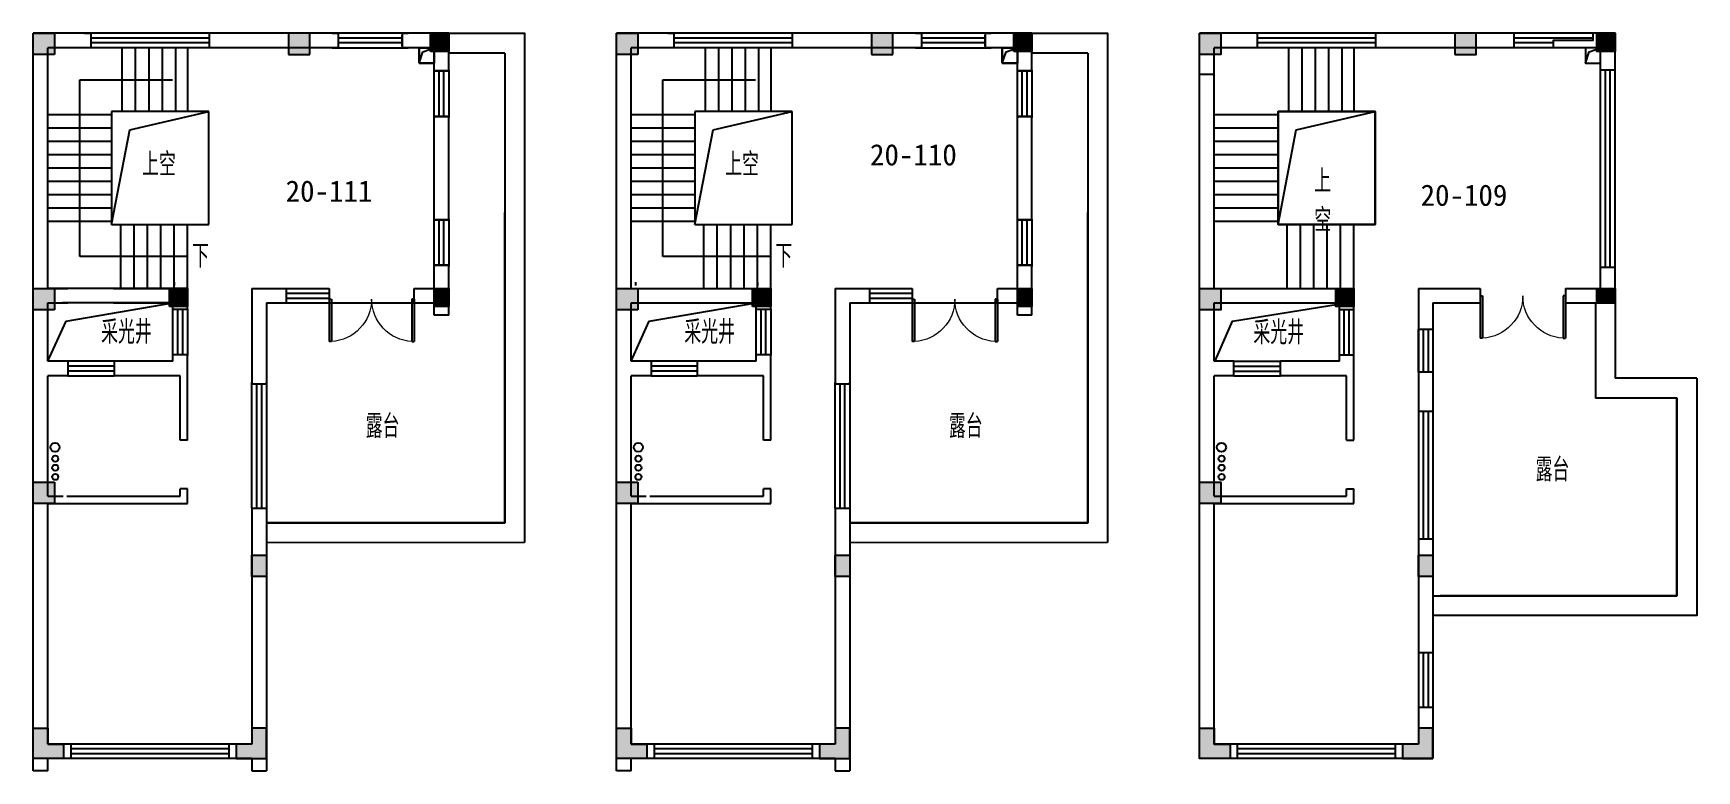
# Model space of a CAD drawing. Extents: x 296441 to 853063, y 459050 to 1117990.
# Drawn here: x 464702 to 492085, y 567807 to 579947 of the extents above; entities that cross this region are included whole.
import ezdxf
from ezdxf.enums import TextEntityAlignment as Align

# ---------------------------------------------------------------- set-up
doc = ezdxf.new("R2010")
doc.units = 0
doc.header["$LTSCALE"] = 1000
doc.linetypes.add('E1-FL02$0$HIDDEN2', pattern=[4.7625, 3.175, -1.5875])
for name, color, linetype in [('0-COL', 50, 'Continuous'), ('0-COL-H1', 170, 'Continuous'), ('0-COL-TZ', 220, 'Continuous'), ('C1-PLAN-FL03-P$0$A-ANNO-IDEN', 2, 'Continuous'), ('dianti-BM01$0$A-HRAL', 5, 'Continuous'), ('DIM_SYMB', 3, 'Continuous'), ('DZ-3-PLAN-FL03$0$H-FL02-GN$0$A-OVLK', 140, 'Continuous'), ('DZ-3-TEXT-FL01$0$A-ROOM-IDEN', 4, 'Continuous'), ('DZ-TEXT-FL01$0$A-ROOM-IDEN', 4, 'Continuous'), ('E1-BS01-18-19$0$A-OVLK', 140, 'Continuous'), ('E1-FL02$0$A-HOLE', 211, 'Continuous'), ('E1-FL02$0$A-OVLK', 140, 'Continuous'), ('E1-FL02$0$A-STRS', 4, 'Continuous'), ('E1-FL03$0$A-HOLE', 211, 'Continuous'), ('E1-FL03$0$A-OVLK', 140, 'Continuous'), ('E1-FL03$0$A-SECT-WOOD', 17, 'Continuous'), ('E1-FL03$0$A-STRS', 4, 'Continuous'), ('E2-E3-FL01$0$E1-FL01$0$A-FLOR', 23, 'Continuous'), ('E2-E3-FL02$0$E1-FL02$0$A-OVLK', 140, 'Continuous'), ('E2-E3-FL03$0$E1-FL03$0$A-HOLE', 211, 'Continuous'), ('E2-E3-FL03$0$E1-FL03$0$A-OVLK', 140, 'Continuous'), ('E2-E3-FL03$0$E1-FL03$0$AUDIT_I_171201172723-9', 4, 'Continuous'), ('E4-FL03$0$A-OVLK', 140, 'Continuous'), ('E4-FL03$0$A-WALL', 1, 'Continuous'), ('E4-FL03$0$AUDIT_I_171201172723-2', 140, 'Continuous'), ('E4-FL03$0$AUDIT_I_171201172723-4', 1, 'Continuous'), ('E4-FL03$0$AUDIT_I_171201172723-9', 4, 'Continuous'), ('huachuangN$0$A-SECT-STONE', 42, 'Continuous'), ('huachuangN$0$A-WALL', 1, 'Continuous'), ('menchuangtao1$0$A-WALL', 1, 'Continuous'), ('WALL', 242, 'Continuous'), ('ZT2_分格--轮廓-------LM、DY', 80, 'Continuous')]:
    doc.layers.add(name, color=color, linetype=linetype)
doc.layers.add('E1-BS01-18-19$0$ENTR-DETL-P$0$A-ANNO-NPLT', color=215, linetype='Continuous', plot=False)
doc.styles.add('C1-PLAN-FL03-P$0$GOA_03_黑体_1.00', font='simhei.ttf')
doc.styles.get("Standard").update_dxf_attribs({"font": 'gbenor.shx', "bigfont": 'gbcbig.shx'})

# ---------------------------------------------------------------- blocks, each defined once
blk = doc.blocks.new('C1-PLAN-FL03-P$0$GOA_A-roomnumber1')
blk = doc.blocks.new('E2-E3-FL03$0$E1-FL03$0$1400-door')
for p, q in [((0, 0), (0, -700)), ((0, 0), (38, 0)), ((38, 0), (38, -700)), ((1363, 0), (1363, -700)), ((1400, 0), (1363, 0)), ((1400, 0), (1400, -700)), ((38, -700), (0, -700)), ((1363, -700), (1400, -700))]:
    blk.add_line(p, q)
at = {"lineweight": 13}
for centre, start, end in [((-1, 0), 273.1434, 359.9695), ((1401, 0), 180.0305, 266.8566)]:
    blk.add_arc(centre, 701, start, end, dxfattribs=at)
blk = doc.blocks.new('A$C33D70455')
at = {"color": 2}
for p, q in [((6600, 11700), (7845, 11700)), ((4630, 7500), (4630, 7260)), ((2233, 5000), (2180, 5000)), ((2233, 4200), (2180, 4200)), ((7845, 3315), (3600, 3314)), ((380, -240), (0, -240)), ((3360, -240), (2980, -240))]:
    blk.add_line(p, q, dxfattribs=at)
at = {"layer": '0-COL', "color": 2}
for p, q in [((-240, 11350), (-240, 11700)), ((-240, 11700), (110, 11700)), ((110, 11700), (110, 11350)), ((3960, 11700), (3960, 11350)), ((4310, 11700), (3960, 11700)), ((4310, 11350), (4310, 11700)), ((110, 11350), (-240, 11350)), ((3960, 11350), (4310, 11350)), ((-240, 7150), (-240, 7500)), ((-240, 7500), (110, 7500)), ((110, 7500), (110, 7150)), ((2000, 7200), (2000, 7500)), ((2000, 7500), (2300, 7500)), ((2300, 7500), (2300, 7200)), ((110, 7150), (-240, 7150)), ((2300, 7200), (2000, 7200)), ((-240, 3960), (-240, 4310)), ((-240, 4310), (110, 4310)), ((110, 4310), (110, 3960)), ((110, 3960), (-240, 3960)), ((-240, 260), (0, 260)), ((-240, -240), (-240, 260)), ((0, 260), (0, 0)), ((3600, 260), (3360, 260)), ((3360, 260), (3360, 0)), ((3600, -240), (3600, 260)), ((260, -240), (-240, -240)), ((0, 0), (260, 0)), ((260, 0), (260, -240)), ((3100, 0), (3100, -240)), ((3360, 0), (3100, 0)), ((3100, -240), (3600, -240))]:
    blk.add_line(p, q, dxfattribs=at)
at = {"layer": '0-COL-H1', "color": 2}
for points in [[(110, 11350), (110, 11700), (-240, 11350), (-240, 11700)], [(4310, 11700), (4310, 11350), (3960, 11700), (3960, 11350)], [(110, 7150), (110, 7500), (-240, 7150), (-240, 7500)], [(2300, 7200), (2300, 7500), (2000, 7200), (2000, 7500)], [(110, 3960), (110, 4310), (-240, 3960), (-240, 4310)], [(0, 260), (-240, 260), (0, 0), (-240, -240)], [(3360, 260), (3600, 260), (3360, 0), (3600, -240)], [(0, 0), (-240, -240), (260, 0), (260, -240)], [(3360, 0), (3600, -240), (3100, 0), (3100, -240)]]:
    blk.add_solid(points, dxfattribs=at)
at = {"layer": '0-COL-TZ', "color": 2}
for p, q in [((6300, 11400), (6300, 11700)), ((6300, 11700), (6600, 11700)), ((6600, 11700), (6600, 11400)), ((6600, 11400), (6300, 11400)), ((6360, 7200, 0), (6360, 7500, 0)), ((6360, 7500, 0), (6600, 7500, 0)), ((6600, 7500, 0), (6600, 7200, 0)), ((6600, 7200, 0), (6360, 7200, 0)), ((3360, 2760, 0), (3360, 3110, 0)), ((3360, 3110, 0), (3600, 3110, 0)), ((3600, 3110, 0), (3600, 2760, 0)), ((3600, 2760, 0), (3360, 2760, 0))]:
    blk.add_line(p, q, dxfattribs=at)
for points in [[(6600, 11400), (6600, 11700), (6300, 11400), (6300, 11700)], [(6600, 7200, 0), (6600, 7500, 0), (6360, 7200, 0), (6360, 7500, 0)], [(3600, 2760, 0), (3600, 3110, 0), (3360, 2760, 0), (3360, 3110, 0)]]:
    blk.add_solid(points, dxfattribs=at)
at = {"layer": 'dianti-BM01$0$A-HRAL', "color": 2}
blk.add_line((2080, 7600), (2080, 7550), dxfattribs=at)
at = {"layer": 'DIM_SYMB', "color": 2}
for p, q in [((525, 10935), (1750, 10935)), ((525, 8025), (525, 10935)), ((1750, 10935), (2050, 10935)), ((2300, 8025), (525, 8025))]:
    blk.add_line(p, q, dxfattribs=at)
at = {"layer": 'DZ-3-PLAN-FL03$0$H-FL02-GN$0$A-OVLK', "color": 2}
for points in [[(7845, 11700), (7845, 11700), (7845, 3315)], [(3600, 3640), (7520, 3640), (7520, 8750), (7520, 8750)]]:
    blk.add_lwpolyline(points, dxfattribs=at)
at = {"layer": 'E1-BS01-18-19$0$ENTR-DETL-P$0$A-ANNO-NPLT', "color": 2}
for centre, radius in [((119, 4883), 75), ((121, 4697), 50), ((121, 4547), 50), ((121, 4397), 50)]:
    blk.add_circle(centre, radius, dxfattribs=at)
at = {"layer": 'E1-FL02$0$A-HOLE', "color": 2, "linetype": 'E1-FL02$0$HIDDEN2'}
for p, q in [((6110, 11460), (6360, 11460)), ((6110, 11210), (6110, 11460)), ((6110, 11210), (6173, 11397)), ((6173, 11397), (6360, 11460)), ((6360, 11460), (6360, 11210)), ((6360, 11210), (6110, 11210))]:
    blk.add_line(p, q, dxfattribs=at)
at = {"layer": 'E1-FL02$0$A-OVLK', "color": 2}
for p, q in [((5830, 11700), (4780, 11700)), ((5830, 11620), (4780, 11620)), ((5830, 11540), (4780, 11540)), ((4780, 11460), (5830, 11460)), ((6360, 10330), (6360, 11080)), ((6440, 10330), (6440, 11080)), ((6520, 10330), (6520, 11080)), ((6600, 11090), (6600, 10320)), ((6360, 7880), (6360, 8630)), ((6440, 7880), (6440, 8630)), ((6520, 7880), (6520, 8630)), ((6600, 8640), (6600, 7870)), ((2060, 6405), (2060, 7155)), ((2140, 6405), (2140, 7155)), ((2220, 6405), (2220, 7155)), ((2300, 7165), (2300, 6395)), ((1090, 6300), (330, 6300)), ((1090, 6220), (330, 6220)), ((1090, 6140), (330, 6140)), ((330, 6060), (1090, 6060)), ((3360, 3880), (3360, 5930)), ((3440, 3880), (3440, 5930)), ((3520, 3880), (3520, 5930)), ((3600, 5940), (3600, 3880))]:
    blk.add_line(p, q, dxfattribs=at)
at = {"layer": 'E1-FL02$0$A-STRS', "color": 2, "ltscale": 0.1}
for p, q in [((1200, 7500), (1200, 8550)), ((1420, 7500), (1420, 8550)), ((1640, 7500), (1640, 8550)), ((1860, 7500), (1860, 8550)), ((2080, 7500), (2080, 8550))]:
    blk.add_line(p, q, dxfattribs=at)
at = {"layer": 'E1-FL03$0$A-HOLE', "color": 2, "linetype": 'ByBlock'}
for p, q in [((1050, 10410), (1050, 8550)), ((2650, 10410), (1050, 10410)), ((1350, 10110), (2650, 10410)), ((2650, 8550), (2650, 10410)), ((1050, 8550), (1350, 10110)), ((1050, 8550), (2650, 8550))]:
    blk.add_line(p, q, dxfattribs=at)
at = {"layer": 'E1-FL03$0$A-HOLE', "color": 2}
for p, q in [((300, 6960), (2060, 7260)), ((0, 6300), (300, 6960))]:
    blk.add_line(p, q, dxfattribs=at)
at = {"layer": 'E1-FL03$0$A-OVLK', "color": 2}
for p, q in [((2655, 11700), (705, 11700)), ((2655, 11620), (705, 11620)), ((2655, 11540), (705, 11540)), ((2655, 11460), (705, 11460))]:
    blk.add_line(p, q, dxfattribs=at)
at = {"layer": 'E1-FL03$0$A-SECT-WOOD', "color": 2}
for p, q in [((605, 11700), (705, 11700)), ((2755, 11700), (2655, 11700)), ((380, -240), (20, -240))]:
    blk.add_line(p, q, dxfattribs=at)
at = {"layer": 'E1-FL03$0$A-STRS', "color": 2, "ltscale": 0.1}
for p, q in [((1220, 11460), (1220, 10410)), ((1440, 11460), (1440, 10410)), ((1660, 11460), (1660, 10410)), ((1880, 11460), (1880, 10410)), ((2100, 11460), (2100, 10410)), ((2300, 11460), (2300, 10410)), ((1050, 10360), (0, 10360)), ((1050, 10140), (0, 10140)), ((1050, 9920), (0, 9920)), ((1050, 9700), (0, 9700)), ((1050, 9480), (0, 9480)), ((1050, 9260), (0, 9260)), ((1050, 9040), (0, 9040)), ((1050, 8820), (0, 8820)), ((1050, 8600), (0, 8600)), ((2300, 7500), (2300, 8550))]:
    blk.add_line(p, q, dxfattribs=at)
at = {"layer": 'E2-E3-FL01$0$E1-FL01$0$A-FLOR', "color": 2}
blk.add_line((4630, 7260), (6030, 7260), dxfattribs=at)
at = {"layer": 'E2-E3-FL02$0$E1-FL02$0$A-OVLK', "color": 2}
for p, q in [((3930, 7500), (4630, 7500)), ((3930, 7420), (4630, 7420)), ((3930, 7340), (4630, 7340)), ((3930, 7260), (4630, 7260))]:
    blk.add_line(p, q, dxfattribs=at)
at = {"layer": 'E2-E3-FL03$0$E1-FL03$0$A-OVLK', "color": 2}
blk.add_line((7520, 11375), (6600, 11375), dxfattribs=at)
blk.add_lwpolyline([(7520, 11375), (7520, 3640), (3620, 3640)], dxfattribs=at)
at = {"layer": 'E4-FL03$0$AUDIT_I_171201172723-2', "color": 2}
for p, q in [((2980, 0), (380, 0)), ((2980, 0), (380, 0)), ((2980, -80), (380, -80)), ((2980, -160), (380, -160)), ((2980, -240), (380, -240))]:
    blk.add_line(p, q, dxfattribs=at)
at = {"layer": 'huachuangN$0$A-SECT-STONE', "color": 2}
blk.add_line((5830, 11490), (5830, 11670), dxfattribs=at)
at = {"layer": 'huachuangN$0$A-WALL', "color": 2}
for p, q in [((4680, 11700), (4780, 11700)), ((4780, 11700), (4780, 11460)), ((5830, 11700), (5930, 11700)), ((5830, 11700), (5830, 11460)), ((4680, 11460), (4780, 11460)), ((5830, 11460), (5930, 11460))]:
    blk.add_line(p, q, dxfattribs=at)
at = {"layer": 'menchuangtao1$0$A-WALL', "color": 2}
for p, q in [((6360, 11080), (6360, 11100)), ((6360, 11080), (6600, 11080)), ((6600, 11080), (6600, 11100)), ((6360, 10330), (6360, 10310)), ((6360, 10330), (6600, 10330)), ((6600, 10330), (6600, 10310)), ((6360, 8630), (6360, 8650)), ((6360, 8630), (6600, 8630)), ((6600, 8630), (6600, 8650)), ((6360, 7880), (6360, 7860)), ((6360, 7880), (6600, 7880)), ((6600, 7880), (6600, 7860)), ((3360, 5930), (3360, 5950)), ((3360, 5930), (3600, 5930)), ((3600, 5930), (3600, 5950)), ((3360, 3880), (3360, 3860)), ((3360, 3880), (3600, 3880)), ((3600, 3880), (3600, 3860))]:
    blk.add_line(p, q, dxfattribs=at)
at = {"layer": 'WALL', "color": 2}
for p, q in [((705, 11700), (-240, 11700)), ((-240, 7380), (-240, 11700)), ((705, 11700), (705, 11460)), ((2655, 11700), (2655, 11460)), ((4780, 11700), (2655, 11700)), ((4780, 11700), (4780, 11460)), ((5830, 11700), (5830, 11460)), ((6600, 11700), (5830, 11700)), ((6600, 11080), (6600, 11700)), ((705, 11460), (0, 11460)), ((0, 7500), (0, 11460)), ((4780, 11460), (2655, 11460)), ((6360, 11460), (5830, 11460)), ((6110, 11460), (6110, 11210)), ((6360, 11080), (6360, 11460)), ((6110, 11210), (6360, 11210)), ((6600, 11080), (6360, 11080)), ((6600, 10330), (6360, 10330)), ((6360, 8630), (6360, 10330)), ((6600, 8630), (6600, 10330)), ((6600, 8630), (6360, 8630)), ((6600, 7880), (6360, 7880)), ((6360, 7500), (6360, 7880)), ((6600, 7380), (6600, 7880)), ((1970, 7500), (0, 7500)), ((0, 7500), (330, 7500)), ((1080, 7500), (2300, 7500)), ((2300, 7500), (1970, 7500)), ((2300, 7155), (2300, 7500)), ((3360, 7500), (3930, 7500)), ((3360, 7500), (3360, 5940)), ((3930, 7260), (3930, 7500)), ((6030, 7260), (6030, 7500)), ((6030, 7500), (6360, 7500)), ((-240, 6180), (-240, 7380)), ((0, 6300), (0, 7260)), ((0, 7260), (330, 7260)), ((1970, 7260), (240, 7260)), ((1080, 7260), (2060, 7260)), ((2300, 7260), (1970, 7260)), ((2060, 7155), (2060, 7260)), ((2300, 7155), (2060, 7155)), ((3600, 7260), (3930, 7260)), ((3600, 7260), (3600, 5940)), ((6030, 7260), (6360, 7260)), ((6360, 7060), (6360, 7260)), ((6600, 7060), (6600, 7380)), ((6600, 7060), (6360, 7060)), ((330, 6300), (0, 6300)), ((330, 6300), (330, 6060)), ((1090, 6300), (1090, 6060)), ((2060, 6300), (1090, 6300)), ((2300, 6405), (2060, 6405)), ((2060, 6300), (2060, 6405)), ((2300, 6180), (2300, 6405)), ((-240, 5140), (-240, 6180)), ((0, 5110), (0, 6060)), ((330, 6060), (0, 6060)), ((2180, 6060), (1090, 6060)), ((2180, 5000), (2180, 6060)), ((2300, 5000), (2300, 6180)), ((-240, 4080), (-240, 5140)), ((0, 4080), (0, 5110)), ((2300, 5000), (2180, 5000)), ((2300, 4200), (2180, 4200)), ((2180, 4080), (2180, 4200)), ((2300, 3960), (2300, 4200)), ((-240, -120), (-240, 4080)), ((0, 4080), (250, 4080)), ((0, 3960), (280, 3960)), ((0, 0), (0, 3960)), ((280, 3960), (2300, 3960)), ((310, 4080), (2180, 4080)), ((3360, 3870), (3360, 0)), ((3600, 3870), (3600, -120)), ((-240, -440), (-240, -120)), ((380, 0), (0, 0)), ((0, -440), (0, -240)), ((380, 0), (380, -240)), ((2980, 0), (2980, -240)), ((3360, 0), (2980, 0)), ((3360, -240), (3360, -440)), ((3600, -120), (3600, -440)), ((0, -440), (-240, -440)), ((3360, -440), (3600, -440))]:
    blk.add_line(p, q, dxfattribs=at)
at = {"layer": 'C1-PLAN-FL03-P$0$A-ANNO-IDEN', "color": 2}
ref = blk.add_blockref('C1-PLAN-FL03-P$0$GOA_A-roomnumber1', (4543, 9373, 0), dxfattribs=dict(at, xscale=-1))
ref.add_attrib('房间编号', '20-111', dxfattribs={"layer": '0', "color": 2, "height": 350, "style": 'C1-PLAN-FL03-P$0$GOA_03_黑体_1.00'}).set_placement((4628, 8927, 0), align=Align.CENTER)
at = {"layer": 'E2-E3-FL03$0$E1-FL03$0$AUDIT_I_171201172723-9', "color": 2, "xscale": -1}
blk.add_blockref('E2-E3-FL03$0$E1-FL03$0$1400-door', (6030, 7325), dxfattribs=at)
at = {"layer": 'DZ-3-TEXT-FL01$0$A-ROOM-IDEN', "color": 2}
blk.add_text('露台', height=385.8, dxfattribs=at).set_placement((5233, 5039))
at = {"layer": 'DZ-TEXT-FL01$0$A-ROOM-IDEN', "color": 2}
for s, height, p in [('上空', 385.8, (1551, 9349)), ('下', 386, (2376, 7839)), ('采光井', 385.8, (877, 6589))]:
    blk.add_text(s, height=height, dxfattribs=at).set_placement(p)
blk = doc.blocks.new('A$C1FCE6A1C')
at = {"color": 2}
for p, q in [((3240, 11700), (4485, 11700)), ((1270, 7500), (1270, 7260)), ((-1127, 5000), (-1180, 5000)), ((-1127, 4200), (-1180, 4200)), ((4485, 3315), (240, 3314)), ((-2980, -240), (-3360, -240)), ((0, -240), (-380, -240))]:
    blk.add_line(p, q, dxfattribs=at)
at = {"layer": '0-COL', "color": 2}
for p, q in [((-3600, 11350), (-3600, 11700)), ((-3600, 11700), (-3250, 11700)), ((-3250, 11700), (-3250, 11350)), ((600, 11700), (600, 11350)), ((950, 11700), (600, 11700)), ((950, 11350), (950, 11700)), ((-3250, 11350), (-3600, 11350)), ((600, 11350), (950, 11350)), ((-3600, 7150), (-3600, 7500)), ((-3600, 7500), (-3250, 7500)), ((-3250, 7500), (-3250, 7150)), ((-1360, 7200), (-1360, 7500)), ((-1360, 7500), (-1060, 7500)), ((-1060, 7500), (-1060, 7200)), ((-3250, 7150), (-3600, 7150)), ((-1060, 7200), (-1360, 7200)), ((-3600, 3960), (-3600, 4310)), ((-3600, 4310), (-3250, 4310)), ((-3250, 4310), (-3250, 3960)), ((-3250, 3960), (-3600, 3960)), ((-3600, 260), (-3360, 260)), ((-3600, -240), (-3600, 260)), ((-3360, 260), (-3360, 0)), ((-3360, 0), (-3100, 0)), ((-3100, 0), (-3100, -240)), ((-260, 0), (-260, -240)), ((0, 0), (-260, 0)), ((240, 260), (0, 260)), ((0, 260), (0, 0)), ((240, -240), (240, 260)), ((-3100, -240), (-3600, -240)), ((-260, -240), (240, -240))]:
    blk.add_line(p, q, dxfattribs=at)
at = {"layer": '0-COL-H1', "color": 2}
for points in [[(-3250, 11350), (-3250, 11700), (-3600, 11350), (-3600, 11700)], [(950, 11700), (950, 11350), (600, 11700), (600, 11350)], [(-3250, 7150), (-3250, 7500), (-3600, 7150), (-3600, 7500)], [(-1060, 7200), (-1060, 7500), (-1360, 7200), (-1360, 7500)], [(-3250, 3960), (-3250, 4310), (-3600, 3960), (-3600, 4310)], [(-3360, 260), (-3600, 260), (-3360, 0), (-3600, -240)], [(-3360, 0), (-3600, -240), (-3100, 0), (-3100, -240)], [(0, 0), (240, -240), (-260, 0), (-260, -240)], [(0, 260), (240, 260), (0, 0), (240, -240)]]:
    blk.add_solid(points, dxfattribs=at)
at = {"layer": '0-COL-TZ', "color": 2}
for p, q in [((2940, 11400), (2940, 11700)), ((2940, 11700), (3240, 11700)), ((3240, 11700), (3240, 11400)), ((3240, 11400), (2940, 11400)), ((3000, 7200, 0), (3000, 7500, 0)), ((3000, 7500, 0), (3240, 7500, 0)), ((3240, 7500, 0), (3240, 7200, 0)), ((3240, 7200, 0), (3000, 7200, 0)), ((0, 2760, 0), (0, 3110, 0)), ((0, 3110, 0), (240, 3110, 0)), ((240, 3110, 0), (240, 2760, 0)), ((240, 2760, 0), (0, 2760, 0))]:
    blk.add_line(p, q, dxfattribs=at)
for points in [[(3240, 11400), (3240, 11700), (2940, 11400), (2940, 11700)], [(3240, 7200, 0), (3240, 7500, 0), (3000, 7200, 0), (3000, 7500, 0)], [(240, 2760, 0), (240, 3110, 0), (0, 2760, 0), (0, 3110, 0)]]:
    blk.add_solid(points, dxfattribs=at)
at = {"layer": 'dianti-BM01$0$A-HRAL', "color": 2}
for p, q in [((-3280, 7550), (-3280, 7600)), ((-1280, 7600), (-1280, 7550))]:
    blk.add_line(p, q, dxfattribs=at)
at = {"layer": 'DIM_SYMB', "color": 2}
for p, q in [((-2835, 10935), (-1610, 10935)), ((-2835, 8025), (-2835, 10935)), ((-1610, 10935), (-1310, 10935)), ((-1060, 8025), (-2835, 8025))]:
    blk.add_line(p, q, dxfattribs=at)
at = {"layer": 'DZ-3-PLAN-FL03$0$H-FL02-GN$0$A-OVLK', "color": 2}
for points in [[(4485, 11700), (4485, 11700), (4485, 3315)], [(240, 3640), (4160, 3640), (4160, 8750), (4160, 8750)]]:
    blk.add_lwpolyline(points, dxfattribs=at)
at = {"layer": 'E1-BS01-18-19$0$ENTR-DETL-P$0$A-ANNO-NPLT', "color": 2}
for centre, radius in [((-3241, 4883), 75), ((-3239, 4697), 50), ((-3239, 4547), 50), ((-3239, 4397), 50)]:
    blk.add_circle(centre, radius, dxfattribs=at)
at = {"layer": 'E1-FL02$0$A-HOLE', "color": 2, "linetype": 'E1-FL02$0$HIDDEN2'}
for p, q in [((2750, 11460), (3000, 11460)), ((2750, 11210), (2750, 11460)), ((2750, 11210), (2813, 11397)), ((2813, 11397), (3000, 11460)), ((3000, 11460), (3000, 11210)), ((3000, 11210), (2750, 11210))]:
    blk.add_line(p, q, dxfattribs=at)
at = {"layer": 'E1-FL02$0$A-OVLK', "color": 2}
for p, q in [((2470, 11700), (1420, 11700)), ((2470, 11620), (1420, 11620)), ((2470, 11540), (1420, 11540)), ((1420, 11460), (2470, 11460)), ((3000, 10330), (3000, 11080)), ((3080, 10330), (3080, 11080)), ((3160, 10330), (3160, 11080)), ((3240, 11090), (3240, 10320)), ((3000, 7880), (3000, 8630)), ((3080, 7880), (3080, 8630)), ((3160, 7880), (3160, 8630)), ((3240, 8640), (3240, 7870)), ((-1300, 6405), (-1300, 7155)), ((-1220, 6405), (-1220, 7155)), ((-1140, 6405), (-1140, 7155)), ((-1060, 7165), (-1060, 6395)), ((-2270, 6300), (-3030, 6300)), ((-2270, 6220), (-3030, 6220)), ((-2270, 6140), (-3030, 6140)), ((-3030, 6060), (-2270, 6060)), ((0, 3880), (0, 5930)), ((80, 3880), (80, 5930)), ((160, 3880), (160, 5930)), ((240, 5940), (240, 3880))]:
    blk.add_line(p, q, dxfattribs=at)
at = {"layer": 'E1-FL02$0$A-STRS', "color": 2, "ltscale": 0.1}
for p, q in [((-2160, 7500), (-2160, 8550)), ((-1940, 7500), (-1940, 8550)), ((-1720, 7500), (-1720, 8550)), ((-1500, 7500), (-1500, 8550)), ((-1280, 7500), (-1280, 8550))]:
    blk.add_line(p, q, dxfattribs=at)
at = {"layer": 'E1-FL03$0$A-HOLE', "color": 2, "linetype": 'ByBlock'}
for p, q in [((-2310, 10410), (-2310, 8550)), ((-710, 10410), (-2310, 10410)), ((-2010, 10110), (-710, 10410)), ((-710, 8550), (-710, 10410)), ((-2310, 8550), (-2010, 10110)), ((-2310, 8550), (-710, 8550))]:
    blk.add_line(p, q, dxfattribs=at)
at = {"layer": 'E1-FL03$0$A-HOLE', "color": 2}
for p, q in [((-3060, 6960), (-1300, 7260)), ((-3360, 6300), (-3060, 6960))]:
    blk.add_line(p, q, dxfattribs=at)
at = {"layer": 'E1-FL03$0$A-OVLK', "color": 2}
for p, q in [((-705, 11700), (-2655, 11700)), ((-705, 11620), (-2655, 11620)), ((-705, 11540), (-2655, 11540)), ((-705, 11460), (-2655, 11460))]:
    blk.add_line(p, q, dxfattribs=at)
at = {"layer": 'E1-FL03$0$A-SECT-WOOD', "color": 2}
for p, q in [((-2755, 11700), (-2655, 11700)), ((-605, 11700), (-705, 11700)), ((-2980, -240), (-3340, -240))]:
    blk.add_line(p, q, dxfattribs=at)
at = {"layer": 'E1-FL03$0$A-STRS', "color": 2, "ltscale": 0.1}
for p, q in [((-2140, 11460), (-2140, 10410)), ((-1920, 11460), (-1920, 10410)), ((-1700, 11460), (-1700, 10410)), ((-1480, 11460), (-1480, 10410)), ((-1260, 11460), (-1260, 10410)), ((-1060, 11460), (-1060, 10410)), ((-2310, 10360), (-3360, 10360)), ((-2310, 10140), (-3360, 10140)), ((-2310, 9920), (-3360, 9920)), ((-2310, 9700), (-3360, 9700)), ((-2310, 9480), (-3360, 9480)), ((-2310, 9260), (-3360, 9260)), ((-2310, 9040), (-3360, 9040)), ((-2310, 8820), (-3360, 8820)), ((-2310, 8600), (-3360, 8600)), ((-1060, 7500), (-1060, 8550))]:
    blk.add_line(p, q, dxfattribs=at)
at = {"layer": 'E2-E3-FL01$0$E1-FL01$0$A-FLOR', "color": 2}
blk.add_line((1270, 7260), (2670, 7260), dxfattribs=at)
at = {"layer": 'E2-E3-FL02$0$E1-FL02$0$A-OVLK', "color": 2}
for p, q in [((570, 7500), (1270, 7500)), ((570, 7420), (1270, 7420)), ((570, 7340), (1270, 7340)), ((570, 7260), (1270, 7260))]:
    blk.add_line(p, q, dxfattribs=at)
at = {"layer": 'E2-E3-FL03$0$E1-FL03$0$A-OVLK', "color": 2}
blk.add_line((4160, 11375), (3240, 11375), dxfattribs=at)
blk.add_lwpolyline([(4160, 11375), (4160, 3640), (260, 3640)], dxfattribs=at)
at = {"layer": 'E4-FL03$0$AUDIT_I_171201172723-2', "color": 2}
for p, q in [((-380, 0), (-2980, 0)), ((-380, 0), (-2980, 0)), ((-380, -80), (-2980, -80)), ((-380, -160), (-2980, -160)), ((-380, -240), (-2980, -240))]:
    blk.add_line(p, q, dxfattribs=at)
at = {"layer": 'huachuangN$0$A-SECT-STONE', "color": 2}
blk.add_line((2470, 11490), (2470, 11670), dxfattribs=at)
at = {"layer": 'huachuangN$0$A-WALL', "color": 2}
for p, q in [((1320, 11700), (1420, 11700)), ((1420, 11700), (1420, 11460)), ((2470, 11700), (2570, 11700)), ((2470, 11700), (2470, 11460)), ((1320, 11460), (1420, 11460)), ((2470, 11460), (2570, 11460))]:
    blk.add_line(p, q, dxfattribs=at)
at = {"layer": 'menchuangtao1$0$A-WALL', "color": 2}
for p, q in [((3000, 11080), (3000, 11100)), ((3000, 11080), (3240, 11080)), ((3240, 11080), (3240, 11100)), ((3000, 10330), (3000, 10310)), ((3000, 10330), (3240, 10330)), ((3240, 10330), (3240, 10310)), ((3000, 8630), (3000, 8650)), ((3000, 8630), (3240, 8630)), ((3240, 8630), (3240, 8650)), ((3000, 7880), (3000, 7860)), ((3000, 7880), (3240, 7880)), ((3240, 7880), (3240, 7860)), ((0, 5930), (0, 5950)), ((0, 5930), (240, 5930)), ((240, 5930), (240, 5950)), ((0, 3880), (0, 3860)), ((0, 3880), (240, 3880)), ((240, 3880), (240, 3860))]:
    blk.add_line(p, q, dxfattribs=at)
at = {"layer": 'WALL', "color": 2}
for p, q in [((-2655, 11700), (-3600, 11700)), ((-3600, 7380), (-3600, 11700)), ((-2655, 11700), (-2655, 11460)), ((-705, 11700), (-705, 11460)), ((1420, 11700), (-705, 11700)), ((1420, 11700), (1420, 11460)), ((2470, 11700), (2470, 11460)), ((3240, 11700), (2470, 11700)), ((3240, 11080), (3240, 11700)), ((-2655, 11460), (-3360, 11460)), ((-3360, 7500), (-3360, 11460)), ((1420, 11460), (-705, 11460)), ((3000, 11460), (2470, 11460)), ((2750, 11460), (2750, 11210)), ((3000, 11080), (3000, 11460)), ((2750, 11210), (3000, 11210)), ((3240, 11080), (3000, 11080)), ((3240, 10330), (3000, 10330)), ((3000, 8630), (3000, 10330)), ((3240, 8630), (3240, 10330)), ((3240, 8630), (3000, 8630)), ((3240, 7880), (3000, 7880)), ((3000, 7500), (3000, 7880)), ((3240, 7380), (3240, 7880)), ((-3360, 7500), (-3030, 7500)), ((-3030, 7500), (-1060, 7500)), ((-1060, 7155), (-1060, 7500)), ((0, 7500), (570, 7500)), ((0, 7500), (0, 5940)), ((570, 7260), (570, 7500)), ((2670, 7260), (2670, 7500)), ((2670, 7500), (3000, 7500)), ((-3600, 6180), (-3600, 7380)), ((-3360, 6300), (-3360, 7260)), ((-3360, 7260), (-3030, 7260)), ((-3030, 7260), (-1300, 7260)), ((-1300, 7155), (-1300, 7260)), ((-1060, 7155), (-1300, 7155)), ((240, 7260), (570, 7260)), ((240, 7260), (240, 5940)), ((2670, 7260), (3000, 7260)), ((3000, 7060), (3000, 7260)), ((3240, 7060), (3240, 7380)), ((3240, 7060), (3000, 7060)), ((-3030, 6300), (-3360, 6300)), ((-3030, 6300), (-3030, 6060)), ((-2270, 6300), (-2270, 6060)), ((-1300, 6300), (-2270, 6300)), ((-1060, 6405), (-1300, 6405)), ((-1300, 6300), (-1300, 6405)), ((-1060, 6180), (-1060, 6405)), ((-3600, 5140), (-3600, 6180)), ((-3360, 5110), (-3360, 6060)), ((-3030, 6060), (-3360, 6060)), ((-1180, 6060), (-2270, 6060)), ((-1180, 5000), (-1180, 6060)), ((-1060, 5000), (-1060, 6180)), ((-3600, 4080), (-3600, 5140)), ((-3360, 4080), (-3360, 5110)), ((-1060, 5000), (-1180, 5000)), ((-1060, 4200), (-1180, 4200)), ((-1180, 4080), (-1180, 4200)), ((-1060, 3960), (-1060, 4200)), ((-3600, -120), (-3600, 4080)), ((-3360, 4080), (-3110, 4080)), ((-3360, 3960), (-3080, 3960)), ((-3360, 0), (-3360, 3960)), ((-3080, 3960), (-1060, 3960)), ((-3050, 4080), (-1180, 4080)), ((0, 3870), (0, 0)), ((240, 3870), (240, -120)), ((-3600, -440), (-3600, -120)), ((-2980, 0), (-3360, 0)), ((-3360, -440), (-3360, -240)), ((-2980, 0), (-2980, -240)), ((-380, 0), (-380, -240)), ((0, 0), (-380, 0)), ((0, -240), (0, -440)), ((240, -120), (240, -440)), ((-3360, -440), (-3600, -440)), ((0, -440), (240, -440))]:
    blk.add_line(p, q, dxfattribs=at)
at = {"layer": 'C1-PLAN-FL03-P$0$A-ANNO-IDEN', "color": 2}
ref = blk.add_blockref('C1-PLAN-FL03-P$0$GOA_A-roomnumber1', (1281, 9971, 0), dxfattribs=dict(at, xscale=-1))
ref.add_attrib('房间编号', '20-110', dxfattribs={"layer": '0', "color": 2, "height": 350, "style": 'C1-PLAN-FL03-P$0$GOA_03_黑体_1.00'}).set_placement((1288, 9525, 0), align=Align.CENTER)
at = {"layer": 'E2-E3-FL03$0$E1-FL03$0$AUDIT_I_171201172723-9', "color": 2, "xscale": -1}
blk.add_blockref('E2-E3-FL03$0$E1-FL03$0$1400-door', (2670, 7325), dxfattribs=at)
at = {"layer": 'DZ-3-TEXT-FL01$0$A-ROOM-IDEN', "color": 2}
blk.add_text('露台', height=385.8, dxfattribs=at).set_placement((1873, 5039))
at = {"layer": 'DZ-TEXT-FL01$0$A-ROOM-IDEN', "color": 2}
for s, height, p in [('上空', 385.8, (-1809, 9349)), ('下', 386, (-984, 7839)), ('采光井', 385.8, (-2483, 6589))]:
    blk.add_text(s, height=height, dxfattribs=at).set_placement(p)
blk = doc.blocks.new('E4-FL03$0$1400-door')
for p, q in [((0, 0), (0, -700)), ((0, 0), (38, 0)), ((38, 0), (38, -700)), ((1363, 0), (1363, -700)), ((1400, 0), (1363, 0)), ((1400, 0), (1400, -700)), ((38, -700), (0, -700)), ((1363, -700), (1400, -700))]:
    blk.add_line(p, q)
at = {"lineweight": 13}
for centre, start, end in [((-1, 0), 273.1434, 359.9695), ((1401, 0), 180.0305, 266.8566)]:
    blk.add_arc(centre, 701, start, end, dxfattribs=at)
blk = doc.blocks.new('A$C207C1001')
at = {"color": 2}
blk.add_line((2915, 7260, 0), (2915, 5695, 0), dxfattribs=at)
at = {"layer": '0-COL-H1', "color": 2}
for p, q in [((-3360, 11021), (-3600, 11021)), ((240, 260), (0, 260)), ((0, 260), (0, 0)), ((240, 260), (0, 260)), ((0, 260), (0, 0)), ((240, -240), (240, 260)), ((240, -240), (240, 260)), ((-260, 0), (-260, -240)), ((0, 0), (-260, 0)), ((-260, 0), (-260, -240)), ((0, 0), (-260, 0)), ((-260, -240), (240, -240)), ((-260, -240), (240, -240))]:
    blk.add_line(p, q, dxfattribs=at)
for points in [[(-3600, 11700), (-3250, 11700), (-3250, 11350), (-3600, 11350)], [(-3600, 11700), (-3250, 11700), (-3250, 11350), (-3600, 11350)], [(600, 11350), (950, 11350), (950, 11700), (600, 11700)], [(600, 11350), (950, 11350), (950, 11700), (600, 11700)], [(2940, 11700), (3240, 11700), (3240, 11400), (2940, 11400)], [(2940, 11700), (3240, 11700), (3240, 11400), (2940, 11400)], [(-3600, 7500), (-3250, 7500), (-3250, 7150), (-3600, 7150)], [(-3600, 7500), (-3250, 7500), (-3250, 7150), (-3600, 7150)], [(-1360, 7500), (-1060, 7500), (-1060, 7200), (-1360, 7200)], [(-1360, 7500), (-1060, 7500), (-1060, 7200), (-1360, 7200)], [(-3600, 4310), (-3250, 4310), (-3250, 3960), (-3600, 3960)], [(-3600, 4310), (-3250, 4310), (-3250, 3960), (-3600, 3960)], [(-3360, 260), (-3360, 0), (-3100, 0), (-3100, -240), (-3600, -240), (-3600, 260)], [(-3360, 260), (-3360, 0), (-3100, 0), (-3100, -240), (-3600, -240), (-3600, 260)]]:
    blk.add_lwpolyline(points, close=True, dxfattribs=at)
at = {"layer": '0-COL-H1', "color": 2, "elevation": 0}
for points in [[(3240, 7500), (3240, 7260), (2940, 7260), (2940, 7500)], [(3240, 7500), (3240, 7260), (2940, 7260), (2940, 7500)], [(0, 3110), (240, 3110), (240, 2760), (0, 2760)], [(0, 3110), (240, 3110), (240, 2760), (0, 2760)]]:
    blk.add_lwpolyline(points, close=True, dxfattribs=at)
at = {"layer": '0-COL-H1', "color": 2}
for points in [[(-3250, 11350), (-3250, 11700), (-3600, 11350), (-3600, 11700)], [(-3250, 11350), (-3250, 11700), (-3600, 11350), (-3600, 11700)], [(950, 11700), (950, 11350), (600, 11700), (600, 11350)], [(950, 11700), (950, 11350), (600, 11700), (600, 11350)], [(3240, 11400), (3240, 11700), (2940, 11400), (2940, 11700)], [(3240, 11400), (3240, 11700), (2940, 11400), (2940, 11700)], [(-3250, 7150), (-3250, 7500), (-3600, 7150), (-3600, 7500)], [(-3250, 7150), (-3250, 7500), (-3600, 7150), (-3600, 7500)], [(-1060, 7200), (-1060, 7500), (-1360, 7200), (-1360, 7500)], [(-1060, 7200), (-1060, 7500), (-1360, 7200), (-1360, 7500)], [(2940, 7260, 0), (3240, 7260, 0), (2940, 7500, 0), (3240, 7500, 0)], [(2940, 7260, 0), (3240, 7260, 0), (2940, 7500, 0), (3240, 7500, 0)], [(-3250, 3960), (-3250, 4310), (-3600, 3960), (-3600, 4310)], [(-3250, 3960), (-3250, 4310), (-3600, 3960), (-3600, 4310)], [(240, 2760, 0), (240, 3110, 0), (0, 2760, 0), (0, 3110, 0)], [(240, 2760, 0), (240, 3110, 0), (0, 2760, 0), (0, 3110, 0)], [(-3360, 260), (-3600, 260), (-3360, 0), (-3600, -240)], [(-3360, 260), (-3600, 260), (-3360, 0), (-3600, -240)], [(0, 260), (240, 260), (0, 0), (240, -240)], [(0, 260), (240, 260), (0, 0), (240, -240)], [(-3360, 0), (-3600, -240), (-3100, 0), (-3100, -240)], [(-3360, 0), (-3600, -240), (-3100, 0), (-3100, -240)], [(0, 0), (240, -240), (-260, 0), (-260, -240)], [(0, 0), (240, -240), (-260, 0), (-260, -240)]]:
    blk.add_solid(points, dxfattribs=at)
at = {"layer": 'DIM_SYMB', "color": 2}
blk.add_lwpolyline([(-1060, 8025, 0, 0, 0), (-2835, 8025, 0, 0, 0), (-2835, 10935, 0, 0, 0), (-1610, 10935, 80, 0, 0), (-1310, 10935, 0, 0, 0)], format="xyseb", dxfattribs=at)
blk.add_lwpolyline([(-1060, 8025, 0, 0, 0), (-2835, 8025, 0, 0, 0), (-2835, 10935, 0, 0, 0), (-1610, 10935, 80, 0, 0), (-1310, 10935, 0, 0, 0)], format="xyseb", dxfattribs=at)
at = {"layer": 'DZ-3-PLAN-FL03$0$H-FL02-GN$0$A-OVLK', "color": 2, "elevation": 0}
for points in [[(4582, 6020), (4582, 2115), (240, 2114)], [(240, 2441), (4257, 2441), (4257, 5695), (2915, 5695)]]:
    blk.add_lwpolyline(points, dxfattribs=at)
at = {"layer": 'E1-BS01-18-19$0$A-OVLK', "color": 2}
for p, q in [((-1300, 6395), (-1300, 7165)), ((-1220, 6405), (-1220, 7155)), ((-1140, 6405), (-1140, 7155)), ((-1060, 6395), (-1060, 7165)), ((-3040, 6300), (-2270, 6300)), ((-3040, 6300), (-2270, 6300)), ((-3040, 6220), (-2270, 6220)), ((-3040, 6140), (-2270, 6140)), ((-3040, 6060), (-2270, 6060)), ((-3040, 6060), (-2270, 6060))]:
    blk.add_line(p, q, dxfattribs=at)
at = {"layer": 'E1-BS01-18-19$0$ENTR-DETL-P$0$A-ANNO-NPLT', "color": 2}
for centre, radius in [((-3241, 4883), 75), ((-3241, 4883), 75), ((-3239, 4697), 50), ((-3239, 4697), 50), ((-3239, 4547), 50), ((-3239, 4547), 50), ((-3239, 4397), 50), ((-3239, 4397), 50)]:
    blk.add_circle(centre, radius, dxfattribs=at)
at = {"layer": 'E1-FL02$0$A-HOLE', "color": 2, "linetype": 'E1-FL02$0$HIDDEN2'}
blk.add_lwpolyline([(2750, 11210), (2813, 11397), (3000, 11460)], dxfattribs=at)
blk.add_lwpolyline([(2750, 11210), (2813, 11397), (3000, 11460)], dxfattribs=at)
at = {"layer": 'E1-FL02$0$A-OVLK', "color": 2}
for p, q in [((0, 6122), (0, 6822)), ((240, 6822), (240, 6122))]:
    blk.add_line(p, q, dxfattribs=at)
at = {"layer": 'E1-FL02$0$A-STRS', "color": 2, "ltscale": 0.1}
for p, q in [((-2160, 7500), (-2160, 8550)), ((-2160, 7500), (-2160, 8550)), ((-1940, 7500), (-1940, 8550)), ((-1940, 7500), (-1940, 8550)), ((-1720, 7500), (-1720, 8550)), ((-1720, 7500), (-1720, 8550)), ((-1500, 7500), (-1500, 8550)), ((-1500, 7500), (-1500, 8550)), ((-1280, 7500), (-1280, 8550)), ((-1280, 7500), (-1280, 8550))]:
    blk.add_line(p, q, dxfattribs=at)
at = {"layer": 'E1-FL03$0$A-HOLE', "color": 2, "linetype": 'ByBlock'}
for points in [[(-710, 8550), (-2310, 8550), (-2310, 10410), (-710, 10410)], [(-710, 10410), (-2310, 10410), (-2310, 8550), (-710, 8550)], [(-710, 8550), (-2310, 8550), (-2310, 10410), (-710, 10410)], [(-710, 10410), (-2310, 10410), (-2310, 8550), (-710, 8550)]]:
    blk.add_lwpolyline(points, close=True, dxfattribs=at)
blk.add_lwpolyline([(-2310, 8550), (-2010, 10110), (-710, 10410)], dxfattribs=at)
blk.add_lwpolyline([(-2310, 8550), (-2010, 10110), (-710, 10410)], dxfattribs=at)
at = {"layer": 'E1-FL03$0$A-STRS', "color": 2, "ltscale": 0.1}
for p, q in [((-2140, 11460), (-2140, 10410)), ((-2140, 11460), (-2140, 10410)), ((-1920, 11460), (-1920, 10410)), ((-1920, 11460), (-1920, 10410)), ((-1700, 11460), (-1700, 10410)), ((-1700, 11460), (-1700, 10410)), ((-1480, 11460), (-1480, 10410)), ((-1480, 11460), (-1480, 10410)), ((-1260, 11460), (-1260, 10410)), ((-1260, 11460), (-1260, 10410)), ((-1060, 11460), (-1060, 10410)), ((-1060, 11460), (-1060, 10410)), ((-2310, 10360), (-3360, 10360)), ((-2310, 10360), (-3360, 10360)), ((-2310, 10140), (-3360, 10140)), ((-2310, 10140), (-3360, 10140)), ((-2310, 9920), (-3360, 9920)), ((-2310, 9920), (-3360, 9920)), ((-2310, 9700), (-3360, 9700)), ((-2310, 9700), (-3360, 9700)), ((-2310, 9480), (-3360, 9480)), ((-2310, 9480), (-3360, 9480)), ((-2310, 9260), (-3360, 9260)), ((-2310, 9260), (-3360, 9260)), ((-2310, 9040), (-3360, 9040)), ((-2310, 9040), (-3360, 9040)), ((-2310, 8820), (-3360, 8820)), ((-2310, 8820), (-3360, 8820)), ((-2310, 8600), (-3360, 8600)), ((-2310, 8600), (-3360, 8600)), ((-1060, 7500), (-1060, 8550)), ((-1060, 7500), (-1060, 8550))]:
    blk.add_line(p, q, dxfattribs=at)
at = {"layer": 'E2-E3-FL02$0$E1-FL02$0$A-OVLK', "color": 2}
for p, q in [((0, 6822), (0, 6122)), ((0, 6122), (0, 6822)), ((80, 6822), (80, 6122)), ((160, 6822), (160, 6122)), ((240, 6822), (240, 6122)), ((0, 5480), (0, 3380)), ((80, 5480), (80, 3380)), ((160, 5480), (160, 3380)), ((240, 5480), (240, 3380)), ((0, 1500), (0, 600)), ((80, 1500), (80, 600)), ((160, 1500), (160, 600)), ((240, 1500), (240, 600))]:
    blk.add_line(p, q, dxfattribs=at)
at = {"layer": 'E2-E3-FL03$0$E1-FL03$0$A-HOLE', "color": 2}
blk.add_lwpolyline([(-3340, 6320), (-3060, 6960), (-1320, 7240)], dxfattribs=at)
at = {"layer": 'E2-E3-FL03$0$E1-FL03$0$A-OVLK', "color": 2, "elevation": 0}
blk.add_lwpolyline([(4257, 5695), (4257, 2441), (357, 2441)], dxfattribs=at)
at = {"layer": 'E4-FL03$0$A-OVLK', "color": 2}
for p, q in [((-705, 11700), (-2655, 11700)), ((-705, 11620), (-2655, 11620)), ((-705, 11540), (-2655, 11540)), ((2870, 11700), (1570, 11700)), ((2870, 11620), (1570, 11620)), ((2220, 11540), (1570, 11540)), ((-705, 11460), (-2655, 11460)), ((-705, 11460), (-2655, 11460)), ((2220, 11460), (1570, 11460))]:
    blk.add_line(p, q, dxfattribs=at)
at = {"layer": 'E4-FL03$0$A-WALL', "color": 2}
for p, q in [((-2655, 11700), (-3600, 11700)), ((-2655, 11700), (-3600, 11700)), ((-2655, 11700), (-2655, 11460)), ((-2655, 11700), (-2655, 11460)), ((-705, 11700), (-705, 11460)), ((-705, 11700), (-705, 11460)), ((-2655, 11460), (-3360, 11460)), ((-3360, 7500), (-3360, 11460)), ((-2655, 11460), (-3360, 11460)), ((-3360, 7500), (-3360, 11460)), ((240, 1500), (0, 1500)), ((240, 1500), (0, 1500)), ((240, 600), (0, 600)), ((240, 600), (0, 600))]:
    blk.add_line(p, q, dxfattribs=at)
at = {"layer": 'E4-FL03$0$AUDIT_I_171201172723-2', "color": 2}
for p, q in [((3000, 7855), (3000, 11097)), ((3080, 7855), (3080, 11097)), ((3160, 7855), (3160, 11097)), ((3240, 7855), (3240, 11097)), ((3240, 7260), (3240, 6020)), ((3240, 7260), (3240, 6020)), ((4582, 6020), (3240, 6020)), ((4520, 6020), (3240, 6020)), ((-380, 0), (-2980, 0)), ((-380, 0), (-2980, 0)), ((-380, -80), (-2980, -80)), ((-380, -160), (-2980, -160)), ((-380, -240), (-2980, -240))]:
    blk.add_line(p, q, dxfattribs=at)
at = {"layer": 'E4-FL03$0$AUDIT_I_171201172723-4', "color": 2}
for p, q in [((-3600, -240), (-3600, 11700)), ((-3600, -240), (-3600, 11700)), ((1570, 11700), (-705, 11700)), ((1570, 11700), (-705, 11700)), ((1570, 11700), (1570, 11460)), ((1570, 11700), (1570, 11460)), ((3240, 11700), (2870, 11700)), ((3240, 11097), (3240, 11700)), ((3240, 11097), (3240, 11700)), ((1570, 11460), (-705, 11460)), ((1570, 11460), (-705, 11460)), ((3000, 11460), (2220, 11460)), ((3000, 11460), (2220, 11460)), ((3000, 11097), (3000, 11460)), ((3000, 11097), (3000, 11460)), ((3000, 11097), (3240, 11097)), ((3000, 11097), (3240, 11097)), ((3000, 7847), (3240, 7847)), ((3000, 7500), (3000, 7847)), ((3000, 7847), (3240, 7847)), ((3000, 7500), (3000, 7847)), ((3240, 7260), (3240, 7847)), ((3240, 7260), (3240, 7847)), ((0, 7500), (0, 6822)), ((0, 7500), (1020, 7500)), ((0, 7500), (0, 6822)), ((0, 7500), (1020, 7500)), ((1020, 7500), (1020, 7260)), ((1020, 7500), (1020, 7260)), ((2420, 7500), (2420, 7260)), ((2420, 7500), (3000, 7500)), ((2420, 7500), (2420, 7260)), ((2420, 7500), (3000, 7500)), ((240, 7260), (240, 6822)), ((240, 7260), (1020, 7260)), ((240, 7260), (240, 6822)), ((240, 7260), (1020, 7260)), ((2420, 7260), (3240, 7260)), ((2420, 7260), (3240, 7260)), ((240, 6822), (0, 6822)), ((240, 6822), (0, 6822)), ((240, 6122), (0, 6122)), ((0, 6122), (0, 5480)), ((240, 6122), (0, 6122)), ((0, 6122), (0, 5480)), ((240, 6122), (240, 5480)), ((240, 6122), (240, 5480)), ((0, 5480), (240, 5480)), ((0, 5480), (240, 5480)), ((-3360, 0), (-3360, 3960)), ((-3360, 0), (-3360, 3960)), ((0, 3380), (240, 3380)), ((0, 3380), (0, 1500)), ((0, 3380), (240, 3380)), ((0, 3380), (0, 1500)), ((240, 3380), (240, 1500)), ((240, 3380), (240, 1500)), ((0, 600), (0, 0)), ((0, 600), (0, 0)), ((240, 600), (240, -240)), ((240, 600), (240, -240)), ((-2980, -240), (-3600, -240)), ((-2980, -240), (-3600, -240)), ((-2980, 0), (-3360, 0)), ((-2980, 0), (-3360, 0)), ((-2980, 0), (-2980, -240)), ((-2980, 0), (-2980, -240)), ((-380, 0), (-380, -240)), ((0, 0), (-380, 0)), ((-380, 0), (-380, -240)), ((0, 0), (-380, 0)), ((240, -240), (-380, -240)), ((240, -240), (-380, -240))]:
    blk.add_line(p, q, dxfattribs=at)
blk.add_lwpolyline([(2870, 11700), (2870, 11580), (2220, 11580), (2220, 11460)], dxfattribs=at)
blk.add_lwpolyline([(2870, 11700), (2870, 11580), (2220, 11580), (2220, 11460)], dxfattribs=at)
at = {"layer": 'WALL', "color": 2}
for p, q in [((-3360, 7500), (-3030, 7500)), ((-3360, 7500), (-3030, 7500)), ((-3195, 7500), (-1060, 7500)), ((-3195, 7500), (-1060, 7500)), ((-1060, 7155), (-1060, 7500)), ((-1060, 7155), (-1060, 7500)), ((-3360, 6300), (-3360, 7260)), ((-3360, 7260), (-3030, 7260)), ((-3360, 6300), (-3360, 7260)), ((-3360, 7260), (-3030, 7260)), ((-3030, 7260), (-1300, 7260)), ((-3030, 7260), (-1300, 7260)), ((-1300, 7155), (-1300, 7260)), ((-1300, 7155), (-1300, 7260)), ((-1300, 7155), (-1060, 7155)), ((-1300, 7155), (-1060, 7155)), ((-3040, 6300), (-3360, 6300)), ((-3040, 6300), (-3360, 6300)), ((-3040, 6060), (-3040, 6300)), ((-3040, 6060), (-3040, 6300)), ((-2270, 6060), (-2270, 6300)), ((-1300, 6300), (-2270, 6300)), ((-2270, 6060), (-2270, 6300)), ((-1300, 6300), (-2270, 6300)), ((-1300, 6405), (-1060, 6405)), ((-1300, 6300), (-1300, 6405)), ((-1300, 6405), (-1060, 6405)), ((-1300, 6300), (-1300, 6405)), ((-1060, 6180), (-1060, 6405)), ((-1060, 6180), (-1060, 6405)), ((-3360, 5110), (-3360, 6060)), ((-3040, 6060), (-3360, 6060)), ((-3360, 5110), (-3360, 6060)), ((-3040, 6060), (-3360, 6060)), ((-1180, 6060), (-2270, 6060)), ((-1180, 6060), (-2270, 6060)), ((-1180, 5000), (-1180, 6060)), ((-1180, 5000), (-1180, 6060)), ((-1060, 5000), (-1060, 6180)), ((-1060, 5000), (-1060, 6180)), ((-3360, 4080), (-3360, 5110)), ((-3360, 4080), (-3360, 5110)), ((-1180, 5000), (-1060, 5000)), ((-1180, 5000), (-1060, 5000)), ((-1180, 4200), (-1060, 4200)), ((-1180, 4080), (-1180, 4200)), ((-1180, 4200), (-1060, 4200)), ((-1180, 4080), (-1180, 4200)), ((-1060, 3960), (-1060, 4200)), ((-1060, 3960), (-1060, 4200)), ((-3360, 4080), (-3110, 4080)), ((-3360, 4080), (-3110, 4080)), ((-3360, 3960), (-3080, 3960)), ((-3360, 3960), (-3080, 3960)), ((-3110, 4080), (-1180, 4080)), ((-3110, 4080), (-1180, 4080)), ((-3080, 3960), (-1060, 3960)), ((-3080, 3960), (-1060, 3960))]:
    blk.add_line(p, q, dxfattribs=at)
blk.add_lwpolyline([(2750, 11460), (2750, 11210), (3000, 11210)], dxfattribs=at)
blk.add_lwpolyline([(2750, 11460), (2750, 11210), (3000, 11210)], dxfattribs=at)
at = {"layer": 'C1-PLAN-FL03-P$0$A-ANNO-IDEN', "color": 2}
ref = blk.add_blockref('C1-PLAN-FL03-P$0$GOA_A-roomnumber1', (750, 9305), dxfattribs=at)
ref.add_attrib('房间编号', '20-109', dxfattribs={"layer": '0', "color": 2, "height": 350, "style": 'C1-PLAN-FL03-P$0$GOA_03_黑体_1.00'}).set_placement((751, 8860), align=Align.CENTER)
at = {"layer": 'E4-FL03$0$AUDIT_I_171201172723-9', "color": 2, "xscale": -1}
blk.add_blockref('E4-FL03$0$1400-door', (2420, 7380), dxfattribs=at)
blk.add_blockref('E4-FL03$0$1400-door', (2420, 7380), dxfattribs=at)
at = {"layer": '0-COL-H1', "color": 2, "insert": (-1436, 9462), "char_height": 385.8, "width": 522.77, "attachment_point": 3}
blk.add_mtext('上空', dxfattribs=at)
blk.add_mtext('上空', dxfattribs=at)
at = {"layer": 'DZ-3-TEXT-FL01$0$A-ROOM-IDEN', "color": 2}
for s, p in [('采光井', (-2715, 6581)), ('露台', (1930, 4324, 0))]:
    blk.add_text(s, height=385.8, dxfattribs=at).set_placement(p)

msp = doc.modelspace()

# ---------------------------------------------------------------- block references
at = {"layer": 'ZT2_分格--轮廓-------LM、DY', "ltscale": 1000}
for name, p in [('A$C33D70455', (464942.4, 568247.2, 0)), ('A$C1FCE6A1C', (477902.4, 568247.2, 0)), ('A$C207C1001', (487502.4, 568247.2))]:
    msp.add_blockref(name, p, dxfattribs=at)

doc.saveas('drawing.dxf')
